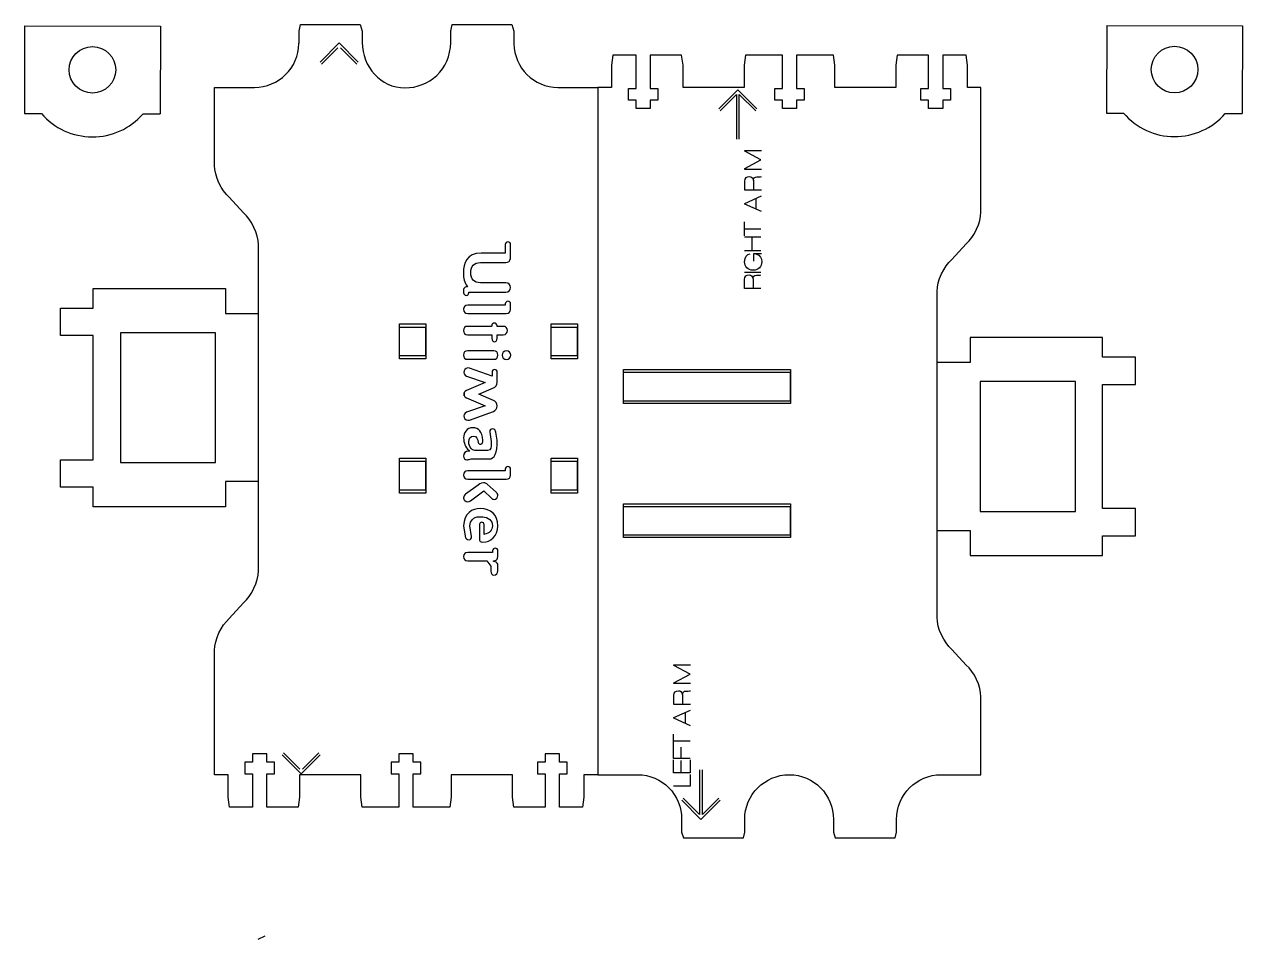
# Model space of a CAD drawing. Extents: x -1354 to 0, y -305 to 752.
# Drawn here: x -828 to -605.4, y 36.9 to 204.1 of the extents above; entities that cross this region are included whole.
import ezdxf

# ---------------------------------------------------------------- set-up
doc = ezdxf.new("R2010")
doc.units = 0
for name, color, linetype, true_color in [('CHANGED_PARTS', 3, 'Continuous', 0x00ff00), ('CUTS', 1, 'Continuous', 0xff0000), ('ORIGIONAL_PARTS_THAT_WERE_', 6, 'Continuous', 0xff00ff), ('TEXT', 5, 'Continuous', 0x0000ff)]:
    doc.layers.add(name, color=color, linetype=linetype, true_color=true_color)

msp = doc.modelspace()

# ---------------------------------------------------------------- linework, layer by layer
at = {"layer": 'CHANGED_PARTS', "color": 3, "true_color": 0x00ff00}
for p, q in [((-827.93, 203.79), (-827.98, 187.79)), ((-827.93, 203.79), (-803.13, 203.71)), ((-803.13, 203.71), (-803.18, 187.71)), ((-630.23, 203.85), (-630.28, 187.85)), ((-630.23, 203.85), (-605.43, 203.76)), ((-605.43, 203.76), (-605.49, 187.76)), ((-827.98, 187.79), (-824.86, 187.78)), ((-806.31, 187.72), (-803.18, 187.71)), ((-630.28, 187.85), (-627.16, 187.84)), ((-608.61, 187.77), (-605.49, 187.76))]:
    msp.add_line(p, q, dxfattribs=at)
at = {"layer": 'CHANGED_PARTS'}
for p, q in [((-759.43, 143.55), (-759.43, 148.75)), ((-759.43, 148.75), (-754.64, 148.75)), ((-754.64, 143.55), (-754.64, 148.75)), ((-731.74, 143.55), (-731.74, 148.75)), ((-731.74, 148.75), (-726.95, 148.75)), ((-726.95, 143.55), (-726.95, 148.75)), ((-759.43, 143.55), (-754.64, 143.55)), ((-731.74, 143.55), (-726.95, 143.55)), ((-718.52, 135.3), (-718.52, 140.5)), ((-718.52, 140.5), (-688.04, 140.5)), ((-688.04, 135.3), (-688.04, 140.5)), ((-718.52, 135.3), (-688.04, 135.3)), ((-759.43, 119.04), (-759.43, 124.24)), ((-759.43, 124.24), (-754.64, 124.24)), ((-754.64, 119.04), (-754.64, 124.24)), ((-731.74, 119.04), (-731.74, 124.24)), ((-731.74, 124.24), (-726.95, 124.24)), ((-726.95, 119.04), (-726.95, 124.24)), ((-759.43, 119.04), (-754.64, 119.04)), ((-731.74, 119.04), (-726.95, 119.04)), ((-718.52, 110.79), (-718.52, 115.99)), ((-718.52, 115.99), (-688.04, 115.99)), ((-688.04, 110.79), (-688.04, 115.99)), ((-718.52, 110.79), (-688.04, 110.79))]:
    msp.add_line(p, q, dxfattribs=at)
at = {"layer": 'CHANGED_PARTS', "color": 3, "true_color": 0x00ff00}
for centre in [(-815.55, 195.75), (-617.86, 195.8)]:
    msp.add_circle(centre, 4.25, dxfattribs=at)
for centre in [(-815.55, 195.75), (-617.86, 195.8)]:
    msp.add_arc(centre, 12.25, 220.5677, 319.0221, dxfattribs=at)
at = {"layer": 'CUTS', "color": 1, "true_color": 0xff0000}
for points in [[(-777.82, 200.55), (-777.81, 200.75), (-777.81, 202.83), (-777.56, 204.06), (-766.64, 204.06), (-766.29, 202.83), (-766.29, 200.9), (-766.29, 200.75)], [(-750.09, 200.75), (-750.09, 200.9), (-750.09, 202.83), (-749.84, 204.06), (-738.91, 204.06), (-738.56, 202.83), (-738.56, 200.75), (-738.56, 200.55)], [(-653.24, 192.55), (-655.71, 192.55), (-655.71, 196.62), (-655.96, 198.45), (-660.19, 198.45), (-660.19, 192.32), (-658.79, 192.32), (-658.79, 190.22), (-660.19, 190.22), (-660.19, 188.69), (-662.79, 188.69), (-662.79, 190.22), (-664.19, 190.22), (-664.19, 192.32), (-662.79, 192.32), (-662.79, 198.45), (-668.51, 198.45), (-668.76, 196.62), (-668.76, 192.55), (-679.94, 192.55), (-679.94, 196.62), (-680.18, 198.45), (-686.91, 198.45), (-686.91, 192.32), (-685.51, 192.32), (-685.51, 190.22), (-686.91, 190.22), (-686.91, 188.69), (-689.51, 188.69), (-689.51, 190.22), (-690.91, 190.22), (-690.91, 192.32), (-689.51, 192.32), (-689.51, 198.45), (-696.24, 198.45), (-696.49, 196.62), (-696.49, 192.55), (-707.66, 192.55), (-707.66, 196.62), (-707.91, 198.45), (-713.64, 198.45), (-713.64, 192.32), (-712.24, 192.32), (-712.24, 190.22), (-713.64, 190.22), (-713.64, 188.69), (-716.24, 188.69), (-716.24, 190.22), (-717.64, 190.22), (-717.64, 192.32), (-716.24, 192.32), (-716.24, 198.45), (-720.46, 198.45), (-720.71, 196.62), (-720.71, 192.55), (-723.24, 192.55), (-723.24, 66.98), (-715.96, 66.98)], [(-793.24, 178.28), (-793.24, 192.55), (-785.96, 192.55)], [(-730.51, 192.55), (-723.24, 192.55)], [(-653.24, 169.78), (-653.24, 192.55), (-653.24, 192.55)], [(-787.94, 169.61), (-790.54, 172.47)], [(-785.24, 104.2), (-785.24, 163.79)], [(-658.53, 161.11), (-655.94, 163.97)], [(-785.21, 120.53), (-791.21, 120.53), (-791.21, 115.93), (-815.41, 115.93), (-815.41, 119.53), (-821.41, 119.53), (-821.41, 124.52), (-815.41, 124.52), (-815.41, 147.22), (-821.41, 147.22), (-821.41, 152.21), (-815.41, 152.21), (-815.41, 155.81), (-791.21, 155.81), (-791.21, 151.21), (-785.21, 151.21)], [(-661.24, 95.7), (-661.24, 155.29)], [(-810.44, 124.02), (-793.04, 124.02), (-793.04, 147.72), (-810.44, 147.72), (-810.44, 124.02), (-810.44, 124.02)], [(-661.21, 111.6), (-655.21, 111.6), (-655.21, 107), (-631.01, 107), (-631.01, 110.6), (-625.01, 110.6), (-625.01, 115.59), (-631.01, 115.59), (-631.01, 138.29), (-625.01, 138.29), (-625.01, 143.28), (-631.01, 143.28), (-631.01, 146.88), (-655.21, 146.88), (-655.21, 142.28), (-661.21, 142.28)], [(-653.38, 115.09), (-635.98, 115.09), (-635.98, 138.79), (-653.38, 138.79), (-653.38, 115.09), (-653.38, 115.09)], [(-790.54, 95.52), (-787.94, 98.39)], [(-723.24, 66.94), (-725.77, 66.94), (-725.77, 62.87), (-726.01, 61.04), (-730.24, 61.04), (-730.24, 67.17), (-728.84, 67.17), (-728.84, 69.27), (-730.24, 69.27), (-730.24, 70.8), (-732.84, 70.8), (-732.84, 69.27), (-734.24, 69.27), (-734.24, 67.17), (-732.84, 67.17), (-732.84, 61.04), (-738.57, 61.04), (-738.82, 62.87), (-738.82, 66.94), (-749.99, 66.94), (-749.99, 62.87), (-750.24, 61.04), (-756.96, 61.04), (-756.96, 67.17), (-755.57, 67.17), (-755.57, 69.27), (-756.96, 69.27), (-756.96, 70.8), (-759.56, 70.8), (-759.56, 69.27), (-760.97, 69.27), (-760.97, 67.17), (-759.56, 67.17), (-759.56, 61.04), (-766.29, 61.04), (-766.54, 62.87), (-766.54, 66.94), (-777.71, 66.94), (-777.71, 62.87), (-777.96, 61.04), (-783.69, 61.04), (-783.69, 67.17), (-782.29, 67.17), (-782.29, 69.27), (-783.69, 69.27), (-783.69, 70.8), (-786.29, 70.8), (-786.29, 69.27), (-787.69, 69.27), (-787.69, 67.17), (-786.29, 67.17), (-786.29, 61.04), (-790.51, 61.04), (-790.76, 62.87), (-790.76, 66.94), (-793.24, 66.94), (-793.24, 89.71)], [(-655.94, 87.02), (-658.53, 89.88)], [(-660.51, 66.98), (-653.24, 66.98), (-653.24, 81.21)], [(-707.91, 58.83), (-707.91, 56.46), (-707.56, 55.43), (-696.64, 55.43), (-696.39, 56.46), (-696.39, 58.83)], [(-680.19, 58.83), (-680.19, 56.46), (-679.84, 55.43), (-668.91, 55.43), (-668.66, 56.46), (-668.66, 58.83)], [(-784.07, 37.5), (-785.36, 36.85)]]:
    msp.add_lwpolyline(points, dxfattribs=at)
for points in [[(-785.96, 192.55), (-781.51, 192.55), (-777.9, 196.12), (-777.82, 200.55)], [(-766.29, 200.75), (-766.2, 196.32), (-762.93, 192.46), (-758.48, 192.46)], [(-758.48, 192.46), (-754.02, 192.46), (-750.19, 195.78), (-750.09, 200.75)], [(-738.56, 200.55), (-738.48, 196.12), (-734.96, 192.55), (-730.51, 192.55)], [(-790.54, 172.47), (-792.02, 173.72), (-793.24, 176.34), (-793.24, 178.28)], [(-785.24, 163.79), (-785.24, 165.74), (-786.46, 168.36), (-787.94, 169.61)], [(-655.94, 163.97), (-654.45, 165.22), (-653.24, 167.84), (-653.24, 169.78)], [(-661.24, 155.29), (-661.24, 157.24), (-660.02, 159.86), (-658.53, 161.11)], [(-787.94, 98.39), (-786.46, 99.64), (-785.24, 102.25), (-785.24, 104.2)], [(-793.24, 89.71), (-793.24, 91.65), (-792.02, 94.27), (-790.54, 95.52)], [(-658.53, 89.88), (-660.02, 91.14), (-661.24, 93.75), (-661.24, 95.7)], [(-653.24, 81.21), (-653.24, 83.15), (-654.45, 85.77), (-655.94, 87.02)], [(-715.96, 66.98), (-711.46, 66.98), (-707.91, 63.33), (-707.91, 58.83)], [(-696.39, 58.83), (-696.39, 63.33), (-692.74, 66.98), (-688.24, 66.98)], [(-688.24, 66.98), (-683.74, 66.98), (-680.19, 63.33), (-680.19, 58.83)], [(-668.66, 58.83), (-668.66, 63.33), (-665.01, 66.98), (-660.51, 66.98)]]:
    msp.add_open_spline(points, degree=3, dxfattribs=at)
at = {"layer": 'ORIGIONAL_PARTS_THAT_WERE_', "color": 6, "true_color": 0xff00ff}
for points in [[(-759.43, 149.35), (-754.64, 149.35), (-754.64, 142.95), (-759.43, 142.95), (-759.43, 149.35), (-759.43, 149.35)], [(-731.74, 149.35), (-726.95, 149.35), (-726.95, 142.95), (-731.74, 142.95), (-731.74, 149.35), (-731.74, 149.35)], [(-718.52, 141), (-688.04, 141), (-688.04, 134.8), (-718.52, 134.8), (-718.52, 141), (-718.52, 141)], [(-759.43, 124.84), (-754.64, 124.84), (-754.64, 118.44), (-759.43, 118.44), (-759.43, 124.84), (-759.43, 124.84)], [(-731.74, 124.84), (-726.95, 124.84), (-726.95, 118.44), (-731.74, 118.44), (-731.74, 124.84), (-731.74, 124.84)], [(-718.52, 116.49), (-688.04, 116.49), (-688.04, 110.29), (-718.52, 110.29), (-718.52, 116.49), (-718.52, 116.49)]]:
    msp.add_lwpolyline(points, dxfattribs=at)
at = {"layer": 'TEXT', "color": 5, "true_color": 0x0000ff}
for points in [[(-773.95, 197.18), (-770.47, 200.66), (-766.99, 197.18)], [(-773.71, 196.81), (-770.72, 199.8)], [(-770.22, 199.8), (-767.22, 196.8)], [(-701.1, 188.64), (-697.62, 192.12), (-694.15, 188.64)], [(-700.87, 188.27), (-697.88, 191.26), (-697.88, 183.09)], [(-697.38, 183.09), (-697.38, 191.26), (-694.38, 188.26)], [(-693.33, 177.56), (-696.36, 177.56), (-696.36, 177.7), (-693.42, 179.28), (-693.42, 179.29), (-696.36, 180.87), (-696.36, 181.01), (-693.33, 181.01)], [(-693.33, 173.76), (-696.36, 173.76), (-696.36, 175.42)], [(-694.81, 175.54), (-694.8, 175.53), (-694.8, 173.76)], [(-693.33, 169.85), (-696.36, 171.24), (-696.36, 171.35), (-693.33, 172.74)], [(-694.33, 172.28), (-694.33, 170.3)], [(-696.41, 165.43), (-696.41, 168)], [(-696.41, 165.22), (-693.42, 165.22)], [(-693.42, 166.67), (-696.38, 166.67)], [(-695.02, 162.66), (-695.02, 165.22)], [(-740.13, 163.85), (-740.13, 162.27), (-744.51, 162.27)], [(-739.16, 161.43), (-739.16, 163.85), (-739.16, 163.85)], [(-693.42, 162.66), (-696.41, 162.66)], [(-744.66, 160.54), (-740.04, 160.54)], [(-694.75, 160.8), (-694.75, 162.2), (-693.35, 162.2)], [(-696.41, 158.78), (-693.42, 158.78)], [(-747.11, 156.24), (-747, 156.08), (-747.27, 156.08)], [(-740.04, 156.85), (-744.66, 156.85)], [(-693.42, 155.81), (-696.41, 155.81), (-696.41, 157.46)], [(-694.88, 157.57), (-694.87, 157.56)], [(-694.87, 157.56), (-694.86, 155.81)], [(-747.75, 155.6), (-747.75, 155.02)], [(-746.79, 155.02), (-746.79, 155.12), (-744.64, 155.12)], [(-744.51, 155.12), (-740.04, 155.12)], [(-740.13, 152.98), (-740.13, 152.76), (-746.98, 152.76)], [(-739.16, 152.07), (-739.16, 152.98), (-739.16, 152.98)], [(-746.98, 151.24), (-739.94, 151.24)], [(-742.6, 149.02), (-742.6, 148.92), (-742.7, 148.89), (-747.01, 148.89)], [(-747.01, 147.37), (-742.57, 147.37), (-742.57, 146.76)], [(-740.5, 148.89), (-741.64, 148.89), (-741.64, 148.99)], [(-741.64, 146.76), (-741.64, 147.37), (-740.5, 147.37)], [(-742.25, 144.39), (-746.98, 144.39)], [(-746.98, 142.87), (-742.25, 142.87)], [(-742.55, 140.53), (-742.55, 139.76), (-746.69, 141.24)], [(-741.59, 138.83), (-741.59, 140.53)], [(-743.83, 138.62), (-747.21, 137.19)], [(-747.2, 139.82), (-743.83, 138.62), (-743.83, 138.62)], [(-741.61, 138.64), (-741.61, 138.66), (-741.61, 138.72)], [(-747.65, 136.67), (-747.75, 136.65), (-747.66, 136.63)], [(-747.66, 136.37), (-747.74, 136.31), (-747.65, 136.33)], [(-747.43, 137.05), (-747.46, 137.02)], [(-747.46, 135.98), (-747.43, 135.95)], [(-747.21, 135.81), (-743.83, 134.39), (-747.2, 133.19)], [(-742.29, 135.37), (-744.98, 136.5), (-742.29, 137.64)], [(-746.69, 131.77), (-742.31, 133.34)], [(-742.96, 129.58), (-742.7, 127.87), (-742.7, 127.37)], [(-741.61, 128.08), (-741.85, 129.56)], [(-746.6, 126.1), (-746.83, 126.08)], [(-746.77, 126.25), (-746.6, 126.09), (-746.6, 126.1)], [(-746.03, 124.67), (-743.15, 124.67)], [(-743.36, 126.19), (-745.46, 126.19)], [(-740.13, 122.8), (-740.13, 122.49), (-746.98, 122.49)], [(-739.16, 121.88), (-739.16, 122.8), (-739.16, 122.8)], [(-746.98, 120.97), (-739.94, 120.97)], [(-739.18, 121.73), (-739.18, 121.79)], [(-745.08, 119.88), (-747.38, 118.25)], [(-746.5, 117), (-744.05, 118.83), (-742.64, 117.48)], [(-741.78, 118.58), (-743.44, 120.07)], [(-747.74, 112.42), (-747.48, 110.54)], [(-746.3, 110.52), (-746.59, 112.42)], [(-744.84, 112.77), (-744.85, 112.74)], [(-744.85, 112.67), (-744.85, 110.37)], [(-743.9, 110.91), (-744.01, 110.89), (-744.01, 112.67)], [(-744.84, 110.27), (-744.84, 110.13)], [(-742.44, 107.89), (-742.44, 107.58), (-746.98, 107.58)], [(-741.49, 106.82), (-741.49, 106.87)], [(-741.48, 106.97), (-741.48, 107.89), (-741.48, 107.89)], [(-746.98, 106.06), (-743.47, 106.06), (-742.74, 105.08), (-742.74, 104.21)], [(-742, 105.9), (-742.35, 106), (-742, 106.09)], [(-741.46, 104.21), (-741.46, 105.19)], [(-706.29, 83.62), (-709.31, 83.62), (-709.31, 83.76), (-706.38, 85.34), (-706.38, 85.35), (-709.31, 86.93), (-709.31, 87.07), (-706.29, 87.07)], [(-706.29, 79.82), (-709.31, 79.82), (-709.31, 81.48)], [(-707.77, 81.6), (-707.76, 81.59), (-707.75, 79.82)], [(-706.29, 75.91), (-709.31, 77.3), (-709.31, 77.41), (-706.29, 78.8)], [(-707.29, 78.34), (-707.29, 76.37)], [(-709.42, 71.78), (-709.42, 74.4)], [(-706.37, 73.1), (-709.42, 73.1)], [(-706.37, 69.97), (-709.42, 69.97), (-709.42, 72.11)], [(-708, 69.97), (-708, 71.99)], [(-773.94, 70.62), (-777.42, 67.15), (-780.9, 70.62)], [(-777.67, 68), (-780.67, 71.01)], [(-774.18, 70.99), (-777.17, 68)], [(-706.37, 69.7), (-706.37, 67.31), (-709.42, 67.31), (-709.42, 69.68)], [(-708, 67.31), (-708, 69.58)], [(-706.37, 67.01), (-706.37, 64.87), (-709.42, 64.87)], [(-704.63, 67.86), (-704.63, 59.69), (-707.63, 62.69)], [(-701.14, 62.68), (-704.13, 59.69), (-704.13, 67.86)], [(-700.9, 62.31), (-704.38, 58.83), (-707.85, 62.31)]]:
    msp.add_lwpolyline(points, dxfattribs=at)
for points in [[(-696.36, 175.42), (-696.36, 176.03), (-696.07, 176.26), (-695.53, 176.26)], [(-695.53, 176.26), (-695.24, 176.26), (-694.84, 176.06), (-694.81, 175.54)], [(-694.8, 175.53), (-694.8, 176), (-694.58, 176.2), (-694.17, 176.2)], [(-694.17, 176.2), (-694.06, 176.2), (-693.46, 176.21), (-693.33, 176.27)], [(-739.65, 164.33), (-739.91, 164.33), (-740.13, 164.12), (-740.13, 163.85)], [(-739.16, 163.85), (-739.16, 164.12), (-739.38, 164.33), (-739.65, 164.33)], [(-744.51, 162.27), (-747.22, 162.27), (-747.78, 160.33), (-747.78, 158.7)], [(-746.43, 158.7), (-746.43, 159.9), (-745.82, 160.54), (-744.66, 160.54)], [(-740.04, 160.54), (-739.56, 160.54), (-739.23, 160.83), (-739.18, 161.29)], [(-739.18, 161.29), (-739.17, 161.35), (-739.16, 161.39), (-739.16, 161.43)], [(-696.41, 160.69), (-696.41, 161.62), (-695.99, 162.05), (-695.41, 162.16)], [(-694.84, 159.14), (-695.83, 159.14), (-696.41, 159.84), (-696.41, 160.69)], [(-693.28, 160.69), (-693.28, 159.84), (-693.86, 159.14), (-694.84, 159.14)], [(-694.75, 162.2), (-694.41, 162.16), (-694.25, 162.1), (-694.25, 162.1)], [(-694.25, 162.1), (-693.57, 161.89), (-693.28, 161.31), (-693.28, 160.69)], [(-747.78, 158.7), (-747.78, 157.67), (-747.56, 156.84), (-747.11, 156.24)], [(-744.66, 156.85), (-745.82, 156.85), (-746.43, 157.49), (-746.43, 158.7)], [(-696.41, 157.46), (-696.41, 158.05), (-696.12, 158.28), (-695.59, 158.28)], [(-695.59, 158.28), (-695.3, 158.28), (-694.91, 158.09), (-694.88, 157.57)], [(-694.87, 157.56), (-694.87, 158.02), (-694.65, 158.22), (-694.24, 158.22)], [(-694.24, 158.22), (-694.13, 158.22), (-693.54, 158.23), (-693.42, 158.29)], [(-747.27, 156.08), (-747.53, 156.08), (-747.75, 155.87), (-747.75, 155.6)], [(-739.18, 155.99), (-739.18, 156.51), (-739.52, 156.85), (-740.04, 156.85)], [(-740.04, 155.12), (-739.52, 155.12), (-739.18, 155.46), (-739.18, 155.99)], [(-747.75, 155.02), (-747.75, 154.76), (-747.53, 154.54), (-747.27, 154.54)], [(-747.27, 154.54), (-747, 154.54), (-746.79, 154.76), (-746.79, 155.02)], [(-744.64, 155.12), (-744.6, 155.12), (-744.56, 155.12), (-744.51, 155.12)], [(-746.98, 152.76), (-747.47, 152.76), (-747.74, 152.49), (-747.74, 152)], [(-747.74, 152), (-747.74, 151.51), (-747.47, 151.24), (-746.98, 151.24)], [(-739.65, 153.47), (-739.91, 153.47), (-740.13, 153.25), (-740.13, 152.98)], [(-739.94, 151.24), (-739.47, 151.24), (-739.2, 151.49), (-739.18, 151.95)], [(-739.16, 152.98), (-739.16, 153.25), (-739.38, 153.47), (-739.65, 153.47)], [(-739.18, 151.95), (-739.17, 152), (-739.16, 152.03), (-739.16, 152.07)], [(-742.12, 149.5), (-742.39, 149.5), (-742.6, 149.28), (-742.6, 149.02)], [(-741.64, 148.99), (-741.64, 149.28), (-741.86, 149.5), (-742.12, 149.5)], [(-747.01, 148.89), (-747.5, 148.89), (-747.77, 148.62), (-747.77, 148.13)], [(-747.77, 148.13), (-747.77, 147.64), (-747.5, 147.37), (-747.01, 147.37)], [(-739.74, 148.13), (-739.74, 148.62), (-740.01, 148.89), (-740.5, 148.89)], [(-740.5, 147.37), (-740.01, 147.37), (-739.74, 147.64), (-739.74, 148.13)], [(-742.57, 146.76), (-742.57, 146.16), (-742.35, 146.08), (-742.11, 146.08)], [(-742.11, 146.08), (-741.86, 146.08), (-741.64, 146.16), (-741.64, 146.76)], [(-746.98, 144.39), (-747.49, 144.39), (-747.74, 144.15), (-747.74, 143.63)], [(-747.74, 143.63), (-747.74, 143.12), (-747.49, 142.87), (-746.98, 142.87)], [(-741.49, 143.63), (-741.49, 144.15), (-741.73, 144.39), (-742.25, 144.39)], [(-742.25, 142.87), (-741.74, 142.87), (-741.49, 143.12), (-741.49, 143.63)], [(-739.92, 144.43), (-740.36, 144.43), (-740.72, 144.07), (-740.72, 143.63)], [(-740.72, 143.63), (-740.72, 143.2), (-740.36, 142.84), (-739.92, 142.84)], [(-739.13, 143.63), (-739.13, 144.07), (-739.49, 144.43), (-739.92, 144.43)], [(-739.92, 142.84), (-739.49, 142.84), (-739.13, 143.2), (-739.13, 143.63)], [(-747.65, 140.78), (-747.79, 140.4), (-747.58, 139.96), (-747.2, 139.82)], [(-746.69, 141.24), (-747.08, 141.38), (-747.51, 141.17), (-747.65, 140.78)], [(-742.07, 141.01), (-742.34, 141.01), (-742.55, 140.79), (-742.55, 140.53)], [(-741.59, 140.53), (-741.59, 140.79), (-741.81, 141.01), (-742.07, 141.01)], [(-742.29, 137.64), (-741.88, 137.79), (-741.61, 138.2), (-741.61, 138.64)], [(-741.61, 138.72), (-741.6, 138.76), (-741.59, 138.79), (-741.59, 138.83)], [(-747.66, 136.63), (-747.67, 136.55), (-747.67, 136.45), (-747.66, 136.37)], [(-747.61, 136.8), (-747.63, 136.74), (-747.64, 136.71), (-747.65, 136.67)], [(-747.65, 136.33), (-747.64, 136.3), (-747.63, 136.27), (-747.62, 136.24)], [(-747.62, 136.24), (-747.59, 136.16), (-747.57, 136.12), (-747.54, 136.09)], [(-747.52, 136.95), (-747.57, 136.88), (-747.59, 136.84), (-747.61, 136.8)], [(-747.54, 136.09), (-747.5, 136.03), (-747.48, 136.01), (-747.46, 135.98)], [(-747.46, 137.02), (-747.48, 137), (-747.5, 136.97), (-747.52, 136.95)], [(-747.32, 137.14), (-747.38, 137.1), (-747.4, 137.08), (-747.43, 137.05)], [(-747.43, 135.95), (-747.4, 135.93), (-747.38, 135.91), (-747.35, 135.89)], [(-747.35, 135.89), (-747.29, 135.85), (-747.25, 135.83), (-747.21, 135.81)], [(-747.21, 137.19), (-747.25, 137.18), (-747.29, 137.16), (-747.32, 137.14)], [(-742.31, 133.34), (-741.89, 133.49), (-741.61, 133.9), (-741.61, 134.36)], [(-741.61, 134.36), (-741.61, 134.81), (-741.88, 135.21), (-742.29, 135.37)], [(-747.2, 133.19), (-747.58, 133.05), (-747.79, 132.61), (-747.65, 132.23)], [(-747.65, 132.23), (-747.51, 131.84), (-747.08, 131.63), (-746.69, 131.77)], [(-746.08, 130.37), (-747.12, 130.37), (-747.74, 129.43), (-747.74, 128.53)], [(-744.21, 128.06), (-744.4, 129.7), (-744.94, 130.37), (-746.08, 130.37)], [(-742.44, 130.16), (-742.67, 130.16), (-743.02, 130), (-742.96, 129.58)], [(-741.85, 129.56), (-741.91, 129.83), (-742.05, 130.16), (-742.44, 130.16)], [(-747.74, 128.53), (-747.74, 127.57), (-747.43, 126.85), (-746.77, 126.25)], [(-746.8, 127.8), (-746.8, 128.41), (-746.47, 128.85), (-746, 128.85)], [(-745.46, 126.19), (-746.11, 126.19), (-746.8, 126.75), (-746.8, 127.8)], [(-746, 128.85), (-745.33, 128.85), (-745.15, 128.25), (-745.06, 127.66)], [(-745.06, 127.66), (-745.06, 127.66), (-745.02, 127.49), (-744.89, 127.41)], [(-744.89, 127.41), (-744.81, 127.36), (-744.7, 127.35), (-744.57, 127.38)], [(-744.57, 127.38), (-744.25, 127.47), (-744.21, 127.79), (-744.21, 127.98)], [(-744.21, 127.98), (-744.21, 128.02), (-744.21, 128.05), (-744.21, 128.06)], [(-742.7, 127.37), (-742.7, 126.98), (-742.7, 126.19), (-743.36, 126.19)], [(-743.15, 124.67), (-742.07, 124.67), (-741.61, 125.69), (-741.61, 128.08)], [(-746.83, 126.08), (-747.43, 126.06), (-747.74, 125.75), (-747.74, 125.17)], [(-747.74, 125.17), (-747.74, 124.84), (-747.53, 124.49), (-747.18, 124.49)], [(-746.9, 124.55), (-746.73, 124.6), (-746.48, 124.67), (-746.03, 124.67)], [(-746.98, 122.49), (-747.47, 122.49), (-747.74, 122.22), (-747.74, 121.73)], [(-747.18, 124.49), (-747.09, 124.49), (-747.01, 124.51), (-746.9, 124.55)], [(-739.65, 123.28), (-739.91, 123.28), (-740.13, 123.07), (-740.13, 122.8)], [(-739.16, 122.8), (-739.16, 123.07), (-739.38, 123.28), (-739.65, 123.28)], [(-747.74, 121.73), (-747.74, 121.24), (-747.47, 120.97), (-746.98, 120.97)], [(-744.13, 120.31), (-744.6, 120.31), (-745.08, 119.88), (-745.08, 119.88)], [(-743.44, 120.07), (-743.45, 120.08), (-743.68, 120.31), (-744.13, 120.31)], [(-739.94, 120.97), (-739.45, 120.97), (-739.18, 121.24), (-739.18, 121.73)], [(-739.18, 121.79), (-739.17, 121.82), (-739.16, 121.85), (-739.16, 121.88)], [(-747.38, 118.25), (-747.62, 118.09), (-747.74, 117.86), (-747.74, 117.56)], [(-742.16, 117.28), (-741.78, 117.28), (-741.49, 117.66), (-741.49, 117.99)], [(-741.49, 117.99), (-741.49, 118.25), (-741.65, 118.45), (-741.78, 118.58)], [(-747.74, 117.56), (-747.74, 117.17), (-747.4, 116.84), (-747, 116.84)], [(-747, 116.84), (-746.82, 116.84), (-746.65, 116.9), (-746.5, 117)], [(-742.64, 117.48), (-742.49, 117.35), (-742.41, 117.28), (-742.16, 117.28)], [(-744.72, 115.62), (-746.11, 115.62), (-747.73, 114.78), (-747.74, 112.42)], [(-746.59, 112.42), (-746.59, 113.42), (-745.93, 114.1), (-744.93, 114.1)], [(-744.93, 114.1), (-744.9, 114.1), (-743.68, 114.24), (-742.97, 113.61)], [(-741.49, 112.47), (-741.49, 114.41), (-742.73, 115.62), (-744.72, 115.62)], [(-742.97, 113.61), (-742.65, 113.33), (-742.49, 112.93), (-742.49, 112.44)], [(-744.85, 112.74), (-744.85, 112.71), (-744.85, 112.69), (-744.85, 112.67)], [(-744.43, 113.09), (-744.62, 113.09), (-744.79, 112.96), (-744.84, 112.77)], [(-744.01, 112.67), (-744.01, 112.9), (-744.2, 113.09), (-744.43, 113.09)], [(-744.2, 109.47), (-742.88, 109.47), (-741.49, 110.52), (-741.49, 112.47)], [(-742.49, 112.44), (-742.49, 111.65), (-743.07, 111.02), (-743.9, 110.91)], [(-747.48, 110.54), (-747.41, 110.19), (-747.16, 109.85), (-746.75, 109.89)], [(-746.75, 109.89), (-746.5, 109.92), (-746.23, 110.1), (-746.3, 110.52)], [(-744.85, 110.37), (-744.85, 110.34), (-744.85, 110.3), (-744.84, 110.27)], [(-744.84, 110.13), (-744.84, 109.6), (-744.72, 109.47), (-744.2, 109.47)], [(-746.98, 107.58), (-747.47, 107.58), (-747.74, 107.31), (-747.74, 106.82)], [(-741.96, 108.37), (-742.22, 108.37), (-742.44, 108.15), (-742.44, 107.89)], [(-741.48, 107.89), (-741.48, 108.15), (-741.69, 108.37), (-741.96, 108.37)], [(-741.49, 106.87), (-741.48, 106.9), (-741.48, 106.94), (-741.48, 106.97)], [(-747.74, 106.82), (-747.74, 106.33), (-747.47, 106.06), (-746.98, 106.06)], [(-742, 106.09), (-741.67, 106.17), (-741.49, 106.43), (-741.49, 106.82)], [(-741.46, 105.19), (-741.46, 105.52), (-741.68, 105.81), (-742, 105.9)], [(-742.74, 104.21), (-742.74, 103.71), (-742.56, 103.46), (-742.21, 103.46)], [(-742.21, 103.46), (-741.8, 103.46), (-741.46, 103.79), (-741.46, 104.21)], [(-709.31, 81.48), (-709.31, 82.09), (-709.02, 82.32), (-708.49, 82.32)], [(-708.49, 82.32), (-708.2, 82.32), (-707.8, 82.12), (-707.77, 81.6)], [(-707.76, 81.59), (-707.75, 82.06), (-707.54, 82.26), (-707.12, 82.26)], [(-707.12, 82.26), (-707.01, 82.26), (-706.41, 82.27), (-706.29, 82.33)]]:
    msp.add_open_spline(points, degree=3, dxfattribs=at)

doc.saveas('drawing.dxf')
